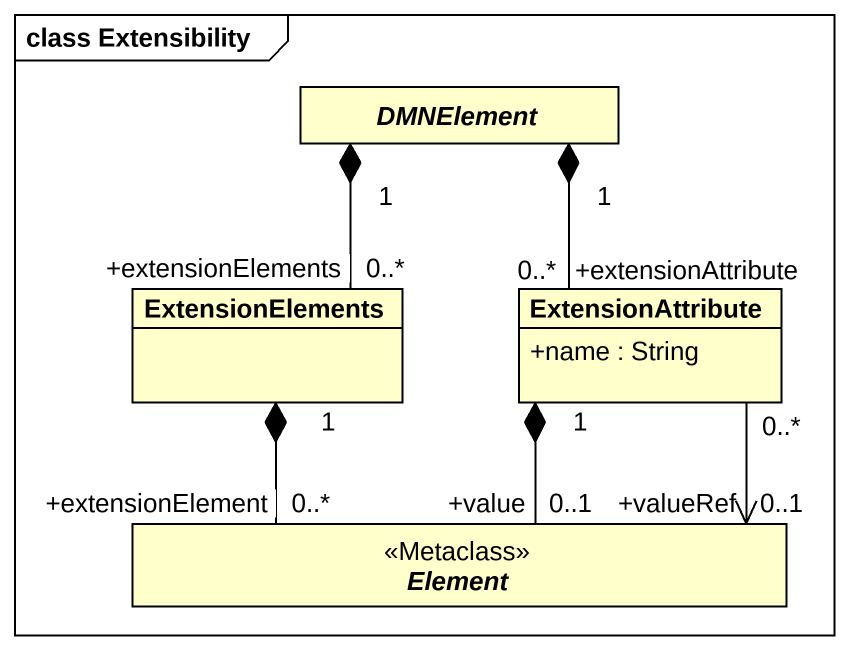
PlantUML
@startuml
mainframe class Extensibility
hide circle
hide empty members
skinparam classAttributeIconSize 0
abstract class DMNElement
class ExtensionElements
class ExtensionAttribute {
  +name : String
}
abstract class Element <<Metaclass>>
DMNElement "1" *-- "+extensionElements\n0..*" ExtensionElements
DMNElement "1" *-- "+extensionAttribute\n0..*" ExtensionAttribute
ExtensionElements "1" *-- "0..*\n+extensionElement" Element
ExtensionAttribute "1" *-- "+value\n0..1" Element
ExtensionAttribute "0..*" --> "+valueRef\n0..1" Element
@enduml
